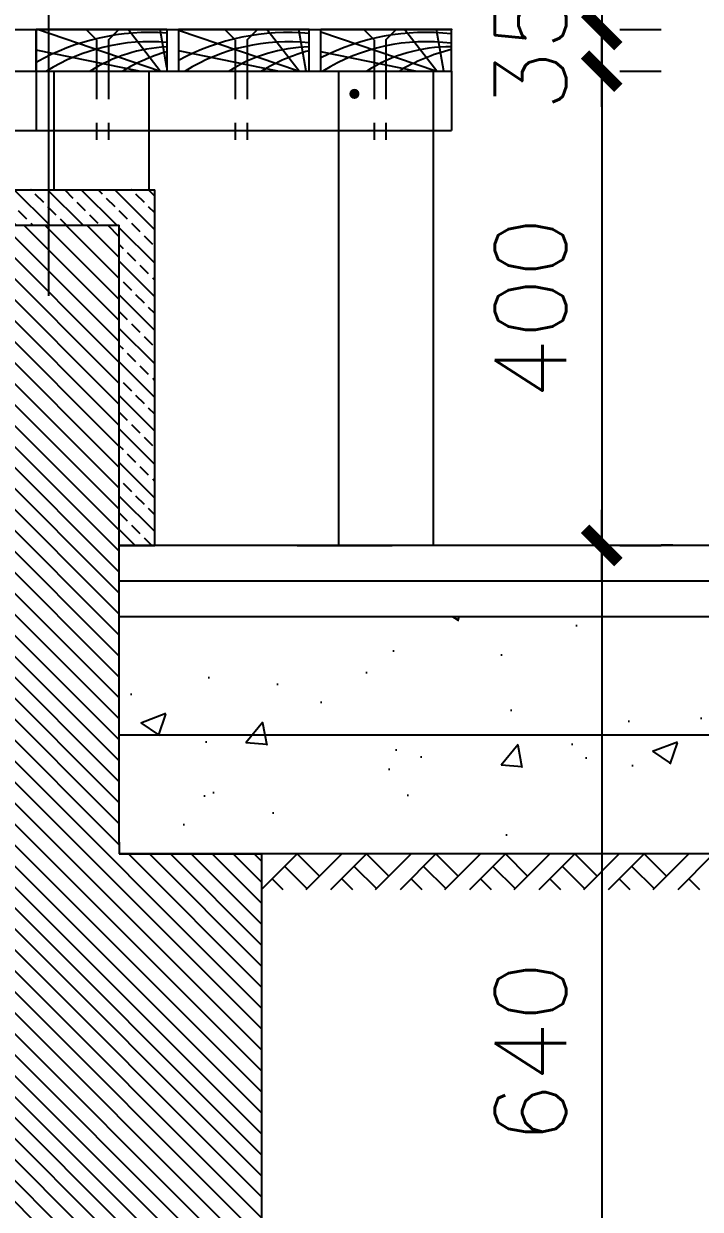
# Model space of a CAD drawing. Extents: x 1035948 to 1665131, y -158296 to 142149.
# Drawn here: x 1202276 to 1202846, y 10601 to 11600 of the extents above; entities that cross this region are included whole.
import ezdxf

# ---------------------------------------------------------------- set-up
doc = ezdxf.new("R2010")
doc.units = 0
doc.header["$LTSCALE"] = 200
doc.header["$MEASUREMENT"] = 0
doc.linetypes.add('DASH', pattern=[0.35, 0.25, -0.1])
doc.layers.get('0').update_dxf_attribs({"linetype": 'CONTINUOUS'})
doc.layers.get('DEFPOINTS').update_dxf_attribs({"linetype": 'CONTINUOUS'})
for name, color, linetype in [('252', 252, 'CONTINUOUS'), ('HATCH', 7, 'CONTINUOUS'), ('new', 7, 'CONTINUOUS'), ('PUB_DIM', 3, 'CONTINUOUS'), ('PUB_TEXT', 7, 'CONTINUOUS'), ('PUB_WINDW', 7, 'CONTINUOUS'), ('WLL1', 7, 'CONTINUOUS')]:
    doc.layers.add(name, color=color, linetype=linetype)
doc.styles.add('DIM_FONT', font='SIMPLEX.shx', dxfattribs={"width": 0.8})
doc.styles.add('HZ', font='simplex.shx', dxfattribs={"bigfont": 'hztxt.shx'})
doc.dimstyles.new('DIMN20', dxfattribs={"dimscale": 0.2, "dimtxt": 300, "dimasz": 1, "dimexe": 250, "dimexo": 300, "dimgap": 150, "dimtad": 1, "dimdec": 0, "dimzin": 0, "dimdsep": 46, "dimtxsty": 'DIM_FONT', "dimblk": '_DIMX', "dimcen": 0.09, "dimclrt": 7, "dimadec": 0, "dimazin": 0, "dimtfac": 1, "dimtdec": 0, "dimtix": 1, "dimtmove": 2, "dimatfit": 3, "dimldrblk": '_DIMX', "dimfxl": 0, "dimtolj": 1, "dimtzin": 0, "dimarcsym": 0})

# ---------------------------------------------------------------- blocks, each defined once
blk = doc.blocks.new('_DIMX')
blk.add_line((-150, 0), (150, 0))
at = {"const_width": 50}
blk.add_lwpolyline([(-70, -70), (70, 70)], dxfattribs=at)
blk = doc.blocks.new('*D670')
at = {"layer": 'DEFPOINTS', "color": 0}
for p in [(1202718.66, 11595.18), (1202718.66, 11560.18), (1202763.36, 11560.18)]:
    blk.add_point(p, dxfattribs=at)
at = {"layer": 'PUB_DIM', "color": 0, "lineweight": -2}
for p, q in [((1202763.36, 11595.38), (1202763.36, 11595.58)), ((1202763.36, 11595.18), (1202763.36, 11560.18)), ((1202778.66, 11595.18), (1202813.36, 11595.18)), ((1202763.36, 11559.98), (1202763.36, 11559.78)), ((1202778.66, 11560.18), (1202813.36, 11560.18))]:
    blk.add_line(p, q, dxfattribs=at)
at = {"layer": 'PUB_DIM', "color": 0, "lineweight": -2, "xscale": 0.2, "yscale": 0.2, "zscale": 0.2}
for p, rotation in [((1202763.36, 11595.18), 270), ((1202763.36, 11560.18), 90)]:
    blk.add_blockref('_DIMX', p, dxfattribs=dict(at, rotation=rotation))
at = {"layer": 'PUB_DIM', "color": 7, "insert": (1202703.36, 11577.68), "char_height": 60, "attachment_point": 5, "rotation": 90, "style": 'HZ'}
blk.add_mtext('\\A1;35', dxfattribs=at)
blk = doc.blocks.new('*D669')
at = {"layer": 'DEFPOINTS', "color": 0}
for p in [(1202718.66, 11560.18), (1202718.66, 11160.18), (1202763.36, 11160.18)]:
    blk.add_point(p, dxfattribs=at)
at = {"layer": 'PUB_DIM', "color": 0, "lineweight": -2}
for p, q in [((1202763.36, 11559.98), (1202763.36, 11160.38)), ((1202778.66, 11560.18), (1202813.36, 11560.18)), ((1202778.66, 11160.18), (1202813.36, 11160.18))]:
    blk.add_line(p, q, dxfattribs=at)
at = {"layer": 'PUB_DIM', "color": 0, "lineweight": -2, "xscale": 0.2, "yscale": 0.2, "zscale": 0.2}
for p, rotation in [((1202763.36, 11560.18), 90), ((1202763.36, 11160.18), 270)]:
    blk.add_blockref('_DIMX', p, dxfattribs=dict(at, rotation=rotation))
at = {"layer": 'PUB_DIM', "color": 7, "insert": (1202703.36, 11360.18), "char_height": 60, "attachment_point": 5, "rotation": 90, "style": 'HZ'}
blk.add_mtext('\\A1;400', dxfattribs=at)
blk = doc.blocks.new('*D664')
at = {"layer": 'DEFPOINTS', "color": 0}
for p in [(1202763.36, 11160.38), (1202763.36, 10520.18), (1202763.36, 10520.18)]:
    blk.add_point(p, dxfattribs=at)
at = {"layer": 'PUB_DIM', "color": 0, "lineweight": -2}
for p, q in [((1202763.36, 11160.18), (1202763.36, 10520.38)), ((1202823.36, 11160.38), (1202813.36, 11160.38)), ((1202823.36, 10520.18), (1202813.36, 10520.18))]:
    blk.add_line(p, q, dxfattribs=at)
at = {"layer": 'PUB_DIM', "color": 0, "lineweight": -2, "xscale": 0.2, "yscale": 0.2, "zscale": 0.2}
for p, rotation in [((1202763.36, 11160.38), 90.00000000166753), ((1202763.36, 10520.18), 270.0000000016675)]:
    blk.add_blockref('_DIMX', p, dxfattribs=dict(at, rotation=rotation))
at = {"layer": 'PUB_DIM', "color": 7, "insert": (1202703.36, 10732.77), "char_height": 60, "attachment_point": 5, "rotation": 90, "style": 'HZ'}
blk.add_mtext('\\A1;640', dxfattribs=at)

msp = doc.modelspace()

# ---------------------------------------------------------------- hatches: boundary and pattern name
at = {"layer": 'HATCH'}
h = msp.add_hatch(dxfattribs=at)
h.set_pattern_fill('ANSI33', color=256, scale=80, style=0)
h.set_pattern_definition([(135, (1209162.573, -16336.4), (14.142136, 14.142136), []), (135, (1209148.431, -16336.4), (14.142136, 14.142136), [10, -5])])
h.paths.add_polyline_path([(1202356.68373, 11160.17721), (1202386.68373, 11160.17721), (1202386.68373, 11460.17721), (1202236.68373, 11460.17721), (1202236.68373, 11430.17721), (1202356.68373, 11430.17721)])
at = {"layer": 'new'}
h = msp.add_hatch(dxfattribs=at)
h.set_pattern_fill('ANSI31', color=6, scale=100, style=0)
h.set_pattern_definition([(135, (1209162.573, -16386.399), (8.838835, 8.838835), [])])
h.paths.add_polyline_path([(1202356.68373, 11430.17721), (1202236.68373, 11430.17721), (1202236.68373, 10520.17721), (1202476.68373, 10520.17721), (1202476.68373, 10900.17721), (1202356.68373, 10900.17721), (1202356.68373, 10910.17721)])
at = {"layer": 'PUB_TEXT'}
msp.add_hatch(color=256, dxfattribs=at).paths.add_polyline_path([(1202559.20176, 11541.01342, -1), (1202550.65927, 11541.01342, -1)])
at = {"layer": 'WLL1'}
h = msp.add_hatch(dxfattribs=at)
h.set_pattern_fill('AR-CONC', color=256, scale=30, style=0)
h.set_pattern_definition([(50, (27411.55, -16081.58), (215.178055, -18.82564), [22.5, -247.5]), (355, (27411.55, -16081.58), (-41.6254, 225.65764), [18, -198]), (100.4514, (27429.48, -16083.14), (173.552815, 206.831863), [19.122057, -210.342634]), (46.1842, (27411.55, -16021.58), (320.172315, -49.655704), [33.75, -371.25]), (96.6356, (27438.23, -16025.7), (280.39881, 292.23536), [28.68309, -315.5139]), (351.1842, (27411.55, -16021.58), (280.39858, 292.23558), [27, -297]), (21, (27441.55, -16036.58), (179.072116, -120.785667), [22.5, -247.5]), (326, (27441.55, -16036.58), (72.9946, 217.545014), [18, -198]), (71.4514, (27456.47, -16046.64), (252.06679, 96.75915), [19.122057, -210.342634]), (37.5, (27411.55, -16081.58), (3.6479566, 99.868156), [0, -195.6, 0, -201, 0, -198.75]), (7.5, (27411.55, -16081.58), (78.920861, 118.323514), [0, -114.6, 0, -191.1, 0, -75.75]), (327.5, (27344.65, -16081.58), (160.146731, -6.7664615), [0, -75, 0, -234, 0, -310.5]), (317.5, (27314.65, -16081.58), (174.95585, 30.031495), [0, -97.5, 0, -155.4, 0, -220.5])])
h.paths.add_polyline_path([(1202872.31617, 11000.17721), (1202872.31617, 10900.17721), (1203543.6679, 10900.17721), (1203543.6679, 11000.17721)])
h.paths.add_polyline_path([(1202356.68373, 11000.17721), (1202356.68373, 10910.17721), (1202356.68373, 10900.17721), (1202872.31617, 10900.17721), (1202872.31617, 11000.17721)])
h.paths.add_polyline_path([(1202872.31617, 11100.17721), (1202356.68373, 11100.17721), (1202356.68373, 11000.17721), (1202872.31617, 11000.17721)])
h.paths.add_polyline_path([(1203543.6679, 11000.17721), (1203543.6679, 11100.17721), (1202872.31617, 11100.17721), (1202872.31617, 11000.17721)])
h.paths.add_polyline_path([(1203543.6679, 11000.17721), (1203636.68373, 11000.17721), (1203636.68373, 11100.17721), (1203543.6679, 11100.17721)])
h.paths.add_polyline_path([(1203636.68373, 10900.17721), (1203636.68373, 11000.17721), (1203543.6679, 11000.17721), (1203543.6679, 10900.17721)])

# ---------------------------------------------------------------- linework, layer by layer
for p, q in [((1202286.68373, 11595.17721), (1202286.68373, 11560.17721)), ((1202396.68373, 11595.17721), (1202286.68373, 11595.17721)), ((1202396.68373, 11595.17721), (1202396.68373, 11560.17721)), ((1202406.68373, 11595.17721), (1202406.68373, 11560.17721)), ((1202516.68373, 11595.17721), (1202406.68373, 11595.17721)), ((1202516.68373, 11560.17721), (1202516.68373, 11595.17721)), ((1202636.68373, 11595.17721), (1202526.68373, 11595.17721)), ((1202526.68373, 11560.17721), (1202526.68373, 11595.17721)), ((1202636.68373, 11560.17721), (1202636.68373, 11595.17721)), ((1202286.68373, 11560.17721), (1202396.68373, 11560.17721)), ((1202406.68373, 11560.17721), (1202516.68373, 11560.17721)), ((1202526.68373, 11560.17721), (1202636.68373, 11560.17721)), ((1202236.68373, 11460.17721), (1202386.68373, 11460.17721)), ((1202386.68373, 11160.17721), (1202386.68373, 11460.17721)), ((1202236.68373, 11430.17721), (1202356.68373, 11430.17721)), ((1202356.68373, 10910.17721), (1202356.68373, 11430.17721)), ((1202356.68373, 11160.17721), (1202386.68373, 11160.17721)), ((1203636.68373, 11160.17721), (1202356.68373, 11160.17721)), ((1202506.68373, 11160.17721), (1202586.68373, 11160.17721)), ((1203486.68373, 11130.17721), (1202356.68373, 11130.17721)), ((1203636.68373, 11100.17721), (1202356.68373, 11100.17721)), ((1203636.68373, 11000.17721), (1202356.68373, 11000.17721)), ((1203636.68373, 10900.17721), (1202356.68373, 10900.17721))]:
    msp.add_line(p, q)
at = {"color": 252}
for p, q in [((1202476.68373, 10870.17721), (1202506.68373, 10900.17721)), ((1202506.68373, 10900.17721), (1202525.43373, 10881.42721)), ((1202514.18373, 10870.17721), (1202544.18373, 10900.17721)), ((1202535.18373, 10870.17721), (1202565.18373, 10900.17721)), ((1202565.18373, 10900.17721), (1202583.93373, 10881.42721)), ((1202572.68373, 10870.17721), (1202602.68373, 10900.17721)), ((1202593.68373, 10870.17721), (1202623.68373, 10900.17721)), ((1202623.68373, 10900.17721), (1202642.43373, 10881.42721)), ((1202631.18373, 10870.17721), (1202661.18373, 10900.17721)), ((1202652.18373, 10870.17721), (1202682.18373, 10900.17721)), ((1202682.18373, 10900.17721), (1202700.93373, 10881.42721)), ((1202689.68373, 10870.17721), (1202719.68373, 10900.17721)), ((1202710.68373, 10870.17721), (1202740.68373, 10900.17721)), ((1202740.68373, 10900.17721), (1202759.43373, 10881.42721)), ((1202748.18373, 10870.17721), (1202778.18373, 10900.17721)), ((1202769.18373, 10870.17721), (1202799.18373, 10900.17721)), ((1202799.18373, 10900.17721), (1202817.93373, 10881.42721)), ((1202806.68373, 10870.17721), (1202836.68373, 10900.17721)), ((1202827.68373, 10870.17721), (1202857.68373, 10900.17721)), ((1202496.18373, 10889.67721), (1202514.93373, 10870.92721)), ((1202554.68373, 10889.67721), (1202573.43373, 10870.92721)), ((1202613.18373, 10889.67721), (1202631.93373, 10870.92721)), ((1202671.68373, 10889.67721), (1202690.43373, 10870.92721)), ((1202730.18373, 10889.67721), (1202748.93373, 10870.92721)), ((1202788.68373, 10889.67721), (1202807.43373, 10870.92721)), ((1202485.68373, 10879.17721), (1202494.68373, 10870.17721)), ((1202544.18373, 10879.17721), (1202553.18373, 10870.17721)), ((1202602.68373, 10879.17721), (1202611.68373, 10870.17721)), ((1202661.18373, 10879.17721), (1202670.18373, 10870.17721)), ((1202719.68373, 10879.17721), (1202728.68373, 10870.17721)), ((1202778.18373, 10879.17721), (1202787.18373, 10870.17721)), ((1202836.68373, 10879.17721), (1202845.68373, 10870.17721))]:
    msp.add_line(p, q, dxfattribs=at)
at = {"layer": '252'}
for p, q in [((1202390.66763, 11560.17721), (1202287.68373, 11595.17721)), ((1202391.25176, 11560.17721), (1202364.18685, 11595.17721)), ((1202396.68373, 11563.27271), (1202391.07515, 11595.17721)), ((1202507.66763, 11560.17721), (1202406.68373, 11594.49749)), ((1202508.25176, 11560.17721), (1202481.18685, 11595.17721)), ((1202514.2279, 11560.17721), (1202508.07515, 11595.17721)), ((1202623.66763, 11560.17721), (1202526.68373, 11593.13805)), ((1202624.25176, 11560.17721), (1202597.18685, 11595.17721)), ((1202630.2279, 11560.17721), (1202624.07515, 11595.17721)), ((1202373.46107, 11560.17721), (1202286.68373, 11577.77438)), ((1202490.46107, 11560.17721), (1202406.68373, 11577.16602)), ((1202606.46107, 11560.17721), (1202526.68373, 11576.35488)), ((1202396.68373, 11560.17721), (1202406.68373, 11560.17721)), ((1202516.68373, 11560.17721), (1202526.68373, 11560.17721))]:
    msp.add_line(p, q, dxfattribs=at)
at = {"layer": '252', "linetype": 'DASH'}
for p, q in [((1202337.51816, 11586.4475), (1202328.78846, 11595.17721)), ((1202337.51816, 11586.4475), (1202337.51816, 11502.16656)), ((1202347.51816, 11586.4475), (1202356.24786, 11595.17721)), ((1202347.51816, 11586.4475), (1202347.51816, 11502.16656)), ((1202454.51816, 11586.4475), (1202445.78846, 11595.17721)), ((1202454.51816, 11586.4475), (1202454.51816, 11502.16656)), ((1202464.51816, 11586.4475), (1202473.24786, 11595.17721)), ((1202464.51816, 11586.4475), (1202464.51816, 11502.16656)), ((1202571.51816, 11586.4475), (1202562.78846, 11595.17721)), ((1202571.51816, 11586.4475), (1202571.51816, 11502.16656)), ((1202581.51816, 11586.4475), (1202590.24786, 11595.17721)), ((1202581.51816, 11586.4475), (1202581.51816, 11502.16656))]:
    msp.add_line(p, q, dxfattribs=at)
at = {"layer": '252'}
for centre, radius, start, end in [((1202382.41199, 11398.7211), 194.05701, 85.78242811, 119.55769203), ((1202499.41199, 11398.7211), 194.05701, 84.89372212, 118.54444404), ((1202615.41199, 11398.7211), 194.05701, 83.74130228, 117.20836736), ((1202382.80666, 11418.34265), 166.66753, 85.22390727, 121.67908031), ((1202402.2599, 11450.76704), 129.8832, 92.46058924, 122.60838984), ((1202441.10918, 11425.46934), 157.41043, 106.39315277, 121.15457085), ((1202499.80666, 11418.34265), 166.66753, 84.18815646, 121.67908031), ((1202519.2599, 11450.76704), 129.8832, 91.13650818, 122.60838984), ((1202558.10918, 11425.46934), 157.41043, 105.25814439, 121.15457085), ((1202615.80666, 11418.34265), 166.66753, 82.8443431, 121.67908031), ((1202635.2599, 11450.76704), 129.8832, 89.42309669, 122.60838984), ((1202674.10918, 11425.46934), 157.41043, 103.79770095, 121.15457085)]:
    msp.add_arc(centre, radius, start, end, dxfattribs=at)
at = {"layer": 'HATCH'}
for p, q in [((1201803.01917, 11595.17721), (1202636.68373, 11595.17721)), ((1202636.68373, 11560.17721), (1202636.68373, 11595.17721)), ((1201802.20556, 11560.17721), (1202396.68373, 11560.17721)), ((1202286.68373, 11560.17721), (1202286.68373, 11510.17721)), ((1202301.53075, 11560.17721), (1202301.53075, 11460.17721)), ((1202381.53075, 11560.17721), (1202381.53075, 11460.17721)), ((1202541.68373, 11160.17721), (1202541.68373, 11560.17721)), ((1202621.68373, 11160.17721), (1202621.68373, 11560.17721)), ((1202636.68373, 11560.17721), (1202636.68373, 11510.17721)), ((1201805.37942, 11510.17721), (1202286.68373, 11510.17721)), ((1202286.68373, 11510.17721), (1202636.68373, 11510.17721))]:
    msp.add_line(p, q, dxfattribs=at)
at = {"layer": 'new'}
for p, q in [((1202356.68373, 10910.17721), (1202356.68373, 10900.17721)), ((1202356.68373, 10900.17721), (1202476.68373, 10900.17721)), ((1202356.68373, 10900.17721), (1202476.68373, 10900.17721)), ((1202476.68373, 10900.17721), (1202476.68373, 10520.17721))]:
    msp.add_line(p, q, dxfattribs=at)
at = {"layer": 'PUB_TEXT'}
msp.add_line((1202297.32642, 11370.81989), (1202297.32642, 12205.3505), dxfattribs=at)
at = {"layer": 'PUB_WINDW'}
msp.add_line((1202286.68373, 11560.17721), (1202286.68373, 11595.17721), dxfattribs=at)
for p in [(1202380.01707, 11595.17721), (1202636.68373, 11595.17721), (1202415.01707, 11560.17721)]:
    msp.add_point(p, dxfattribs=at)

# ---------------------------------------------------------------- dimensions: what is measured, and where the dimension line sits
at = {"layer": 'PUB_DIM'}
for p1, p2, picture, middle in [((1202718.66424, 11595.17721), (1202718.66424, 11560.17721), '*D670', (1202703.35991, 11577.67721)), ((1202718.66424, 11560.17721), (1202718.66424, 11160.17721), '*D669', (1202703.35991, 11360.17721))]:
    dim = msp.add_aligned_dim(p1=p1, p2=p2, distance=44.69567, dimstyle='DIMN20', override={"dimtxsty": 'HZ'}, dxfattribs=at)
    dim.commit()
    dim.dimension.update_dxf_attribs({"geometry": picture, "text_midpoint": middle})
dim = msp.add_linear_dim(base=(1202763.35991, 10520.17721), p1=(1202763.35991, 11160.37721), p2=(1202763.35991, 10520.17721), angle=270, dimstyle='DIMN20', override={"dimtxsty": 'HZ'}, dxfattribs=at)
dim.commit()
dim.dimension.update_dxf_attribs({"geometry": '*D664', "text_midpoint": (1202703.35991, 10732.76643), "dimtype": 160})

doc.saveas('drawing.dxf')
